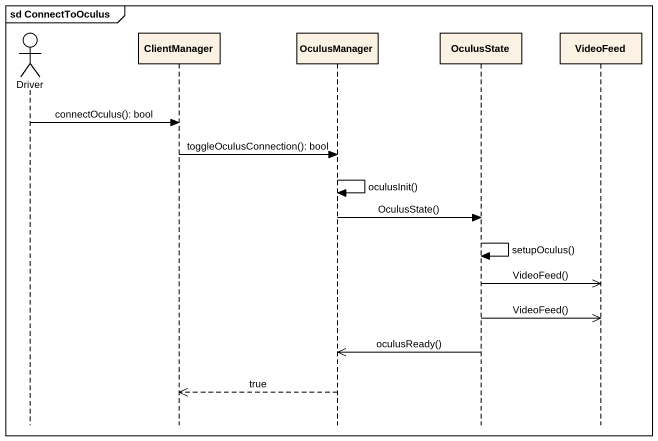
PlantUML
@startuml
mainframe sd ConnectToOculus
hide footbox
actor Driver
participant ClientManager
participant OculusManager
participant OculusState
participant VideoFeed

Driver -> ClientManager : connectOculus(): bool
ClientManager -> OculusManager : toggleOculusConnection(): bool
OculusManager -> OculusManager : oculusInit()
OculusManager -> OculusState : OculusState()
OculusState -> OculusState : setupOculus()
OculusState ->> VideoFeed : VideoFeed()
OculusState ->> VideoFeed : VideoFeed()
OculusState ->> OculusManager : oculusReady()
OculusManager -->> ClientManager : true
@enduml
